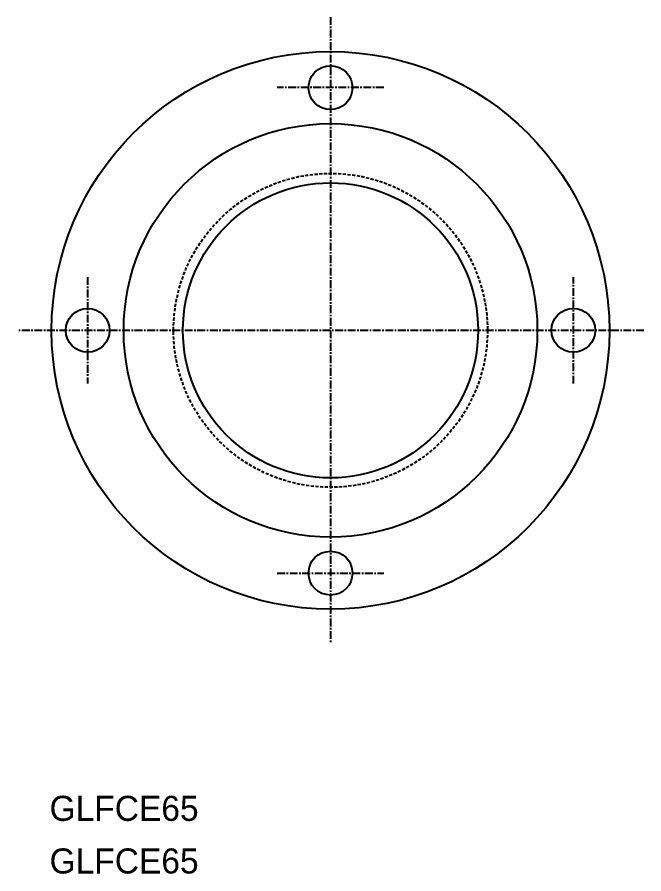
# Model space of a CAD drawing. Extents: x -16 to 199, y -4 to 137.
# Drawn here: x -16.2 to 83.8, y -4.5 to 132.3 of the extents above; entities that cross this region are included whole.
import ezdxf

# ---------------------------------------------------------------- set-up
doc = ezdxf.new("R2010")
doc.units = 0
doc.header["$MEASUREMENT"] = 0
doc.linetypes.add('CENTER', pattern=[2, 1.25, -0.25, 0.25, -0.25])
doc.linetypes.add('DASHED', pattern=[0.75, 0.5, -0.25])
doc.layers.get('0').update_dxf_attribs({"linetype": 'CONTINUOUS'})
doc.layers.add('CENTER', color=1, linetype='CONTINUOUS')

msp = doc.modelspace()

# ---------------------------------------------------------------- linework, layer by layer
at = {"color": 7, "linetype": 'Continuous'}
for centre, radius in [((33.80858, 82.28515), 44.5), ((33.80858, 121.03515), 3.5), ((33.80858, 82.28515), 33), ((33.80858, 82.28515), 23.55), ((-4.94142, 82.28515), 3.5), ((72.55858, 82.28515), 3.5), ((33.80858, 43.53515), 3.5)]:
    msp.add_circle(centre, radius, dxfattribs=at)
at = {"color": 3, "linetype": 'DASHED'}
msp.add_circle((33.80858, 82.28515), 25.05, dxfattribs=at)
at = {"layer": 'CENTER', "color": 1, "linetype": 'CENTER'}
for p, q in [((33.80858, 132.28515), (33.80858, 32.28515)), ((42.30858, 121.03515), (25.30858, 121.03515)), ((-4.94142, 90.78515), (-4.94142, 73.78515)), ((72.55858, 73.78515), (72.55858, 90.78515)), ((83.80858, 82.28515), (-16.19142, 82.28515)), ((25.30858, 43.53515), (42.30858, 43.53515))]:
    msp.add_line(p, q, dxfattribs=at)

# ---------------------------------------------------------------- texts
at = {"color": 7, "linetype": 'Continuous'}
for p in [(-11.01749, 3.99283), (-11.01749, -4.40597)]:
    msp.add_text('GLFCE65', height=4, dxfattribs=at).set_placement(p)

doc.saveas('drawing.dxf')
